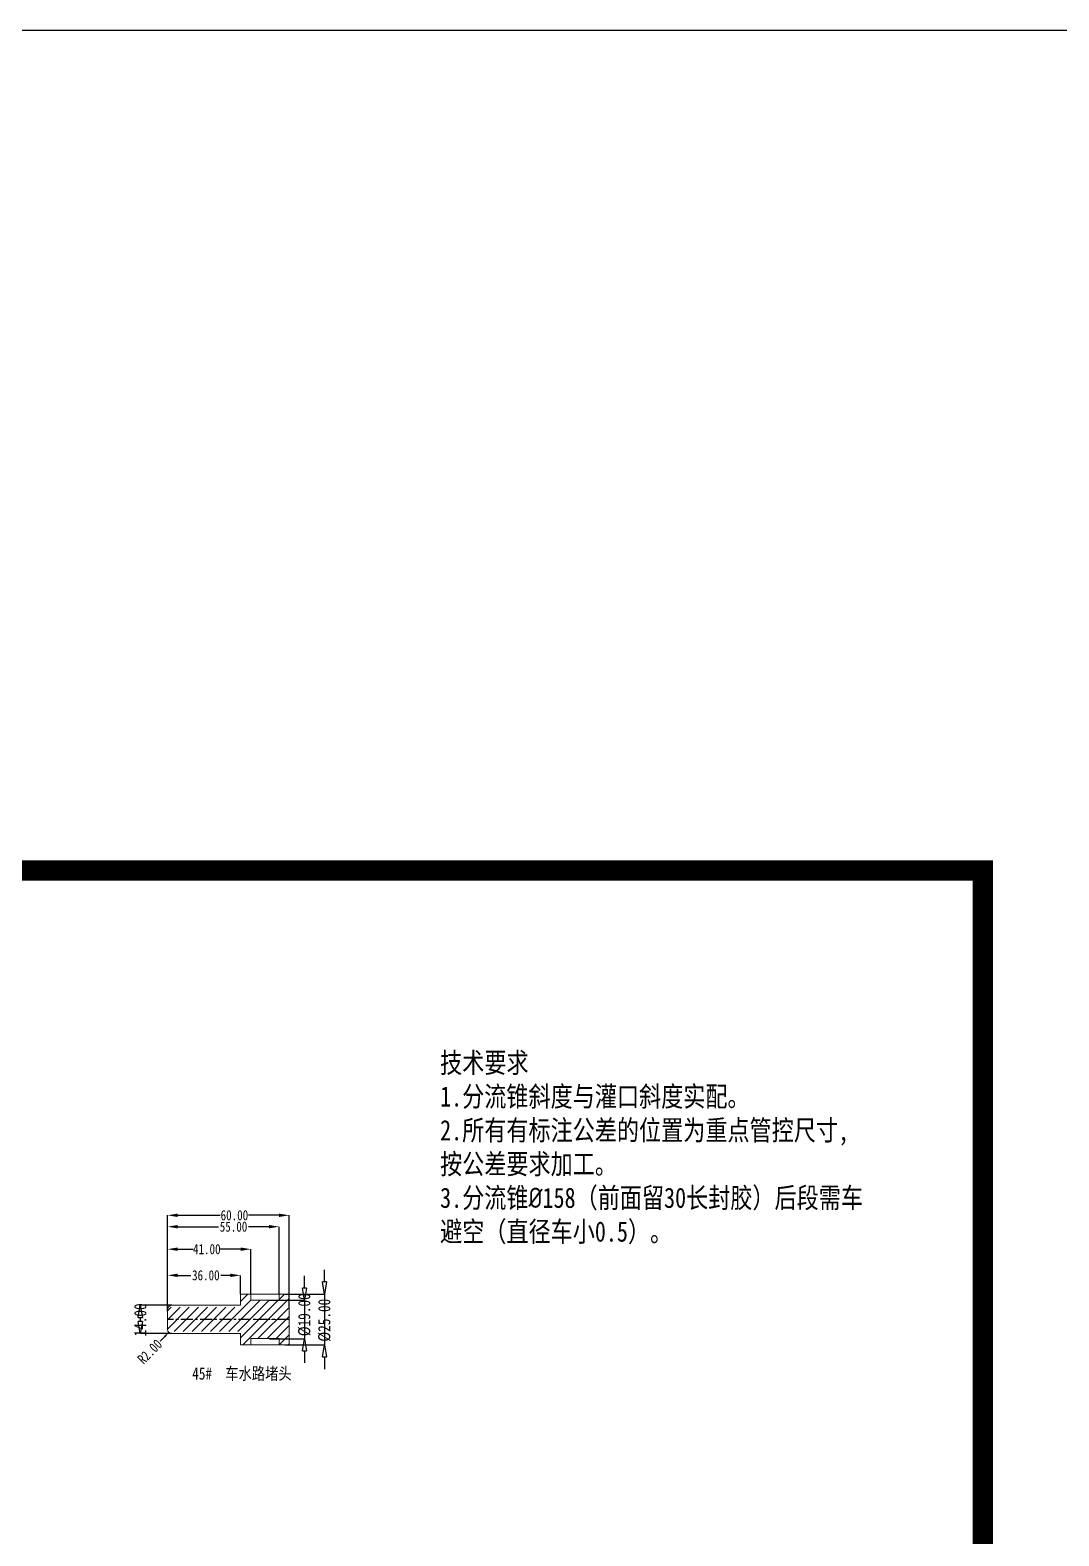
# Model space of a CAD drawing. Header units: millimetres. Extents: x -1265 to 1982, y -12197 to 1934.
# Drawn here: x 179 to 686, y 1190 to 1934 of the extents above; entities that cross this region are included whole.
import ezdxf

# ---------------------------------------------------------------- set-up
doc = ezdxf.new("R2010")
doc.units = ezdxf.units.MM
doc.header["$LTSCALE"] = 16.335
doc.header["$PDMODE"] = 3
doc.header["$PDSIZE"] = 0.3125
doc.linetypes.add('CENTER', pattern=[0.6, 0.375, -0.075, 0.075, -0.075])
doc.linetypes.add('HIDDENX2', pattern=[0.75, 0.5, -0.25])
doc.layers.get('0').update_dxf_attribs({"linetype": 'CONTINUOUS'})
doc.layers.get('Defpoints').update_dxf_attribs({"linetype": 'CONTINUOUS'})
doc.layers.add('虚线', color=6, linetype='HIDDENX2', lineweight=13)
doc.styles.get("Standard").update_dxf_attribs({"font": 'txt', "width": 0.8})
doc.dimstyles.get("Standard").update_dxf_attribs({"dimtxt": 0.15625, "dimasz": 0.1875, "dimexe": 0.125, "dimexo": 0.0625, "dimtad": 0, "dimtih": 1, "dimtoh": 1, "dimdsep": 46, "dimtxsty": 'Standard', "dimcen": 0.09, "dimadec": 0, "dimazin": 0, "dimtp": 0.01, "dimtm": 0.01, "dimtfac": 1, "dimtofl": 0, "dimtmove": 0, "dimatfit": 3, "dimfxl": 0, "dimtolj": 1, "dimarcsym": 0})
doc.dimstyles.new('STANDARD$0', dxfattribs={"dimscale": 2, "dimtxt": 3, "dimasz": 3, "dimexe": 1.25, "dimexo": 0.625, "dimgap": 0.5, "dimtad": 0, "dimdsep": 46, "dimlunit": 6, "dimtxsty": 'Standard', "dimblk": 'CLOSEDBLANK', "dimcen": 0, "dimclrt": 2, "dimazin": 2, "dimtfac": 2, "dimtmove": 1, "dimatfit": 3, "dimfxl": 0, "dimtolj": 1, "dimtzin": 0, "dimarcsym": 0})

# ---------------------------------------------------------------- blocks, each defined once
blk = doc.blocks.new('_ClosedBlank')
at = {"color": 0, "linetype": 'ByBlock', "lineweight": -2}
for p, q in [((-1, 0.17), (0, 0)), ((-1, 0.17), (-1, -0.17)), ((0, 0), (-1, -0.17))]:
    blk.add_line(p, q, dxfattribs=at)
blk = doc.blocks.new('*D394')
at = {"color": 6, "lineweight": -2}
for p, q in [((248.53, 1304.11), (233.06, 1304.11)), ((233.06, 1298.11), (233.06, 1296.11)), ((248.53, 1290.11), (233.06, 1290.11))]:
    blk.add_line(p, q, dxfattribs=at)
at = {"layer": 'Defpoints', "color": 0}
for p in [(248.53, 1304.11), (233.06, 1290.11), (248.53, 1290.11)]:
    blk.add_point(p, dxfattribs=at)
at = {"color": 6, "lineweight": -2, "xscale": 6, "yscale": 6, "zscale": 6}
for p, rotation in [((233.06, 1304.11), 90), ((233.06, 1290.11), 270)]:
    blk.add_blockref('_ClosedBlank', p, dxfattribs=dict(at, rotation=rotation))
at = {"color": 4, "insert": (233.06, 1296.88), "char_height": 6, "attachment_point": 5, "rotation": 90}
blk.add_mtext('\\A1;14.00', dxfattribs=at)
blk = doc.blocks.new('*D405')
at = {"color": 4, "lineweight": -2}
for p, q in [((246.53, 1302.11), (246.53, 1318.87)), ((251.53, 1318.87), (258.06, 1318.87)), ((277.53, 1318.87), (272.73, 1318.87)), ((282.53, 1309.61), (282.53, 1318.87))]:
    blk.add_line(p, q, dxfattribs=at)
at = {"color": 4}
for points in [[(251.53, 1319.7), (251.53, 1318.04), (246.53, 1318.87)], [(277.53, 1319.7), (277.53, 1318.04), (282.53, 1318.87)]]:
    blk.add_solid(points, dxfattribs=at)
at = {"layer": 'Defpoints', "color": 0}
for p in [(282.53, 1318.87), (282.53, 1309.61), (246.53, 1302.11)]:
    blk.add_point(p, dxfattribs=at)
at = {"color": 6, "insert": (265.39, 1318.87), "char_height": 5, "attachment_point": 5}
blk.add_mtext('\\A1;36.00', dxfattribs=at)
blk = doc.blocks.new('*D406')
at = {"color": 4, "lineweight": -2}
for p, q in [((246.53, 1301.11), (246.53, 1331.78)), ((251.53, 1331.78), (259.2, 1331.78)), ((282.53, 1331.78), (272.53, 1331.78)), ((287.53, 1309.61), (287.53, 1331.78))]:
    blk.add_line(p, q, dxfattribs=at)
at = {"color": 4}
for points in [[(251.53, 1332.61), (251.53, 1330.94), (246.53, 1331.78)], [(282.53, 1332.61), (282.53, 1330.94), (287.53, 1331.78)]]:
    blk.add_solid(points, dxfattribs=at)
at = {"layer": 'Defpoints', "color": 0}
for p in [(287.53, 1331.78), (287.53, 1309.61), (246.53, 1301.11)]:
    blk.add_point(p, dxfattribs=at)
at = {"color": 6, "insert": (265.86, 1331.78), "char_height": 5, "attachment_point": 5}
blk.add_mtext('\\A1;41.00', dxfattribs=at)
blk = doc.blocks.new('*D407')
at = {"color": 4, "lineweight": -2}
for p, q in [((246.53, 1301.11), (246.53, 1342.88)), ((251.53, 1342.88), (271.72, 1342.88)), ((296.53, 1342.88), (286.39, 1342.88)), ((301.53, 1309.61), (301.53, 1342.88))]:
    blk.add_line(p, q, dxfattribs=at)
at = {"color": 4}
for points in [[(251.53, 1343.72), (251.53, 1342.05), (246.53, 1342.88)], [(296.53, 1343.72), (296.53, 1342.05), (301.53, 1342.88)]]:
    blk.add_solid(points, dxfattribs=at)
at = {"layer": 'Defpoints', "color": 0}
for p in [(301.53, 1342.88), (301.53, 1309.61), (246.53, 1301.11)]:
    blk.add_point(p, dxfattribs=at)
at = {"color": 6, "insert": (279.06, 1342.88), "char_height": 5, "attachment_point": 5}
blk.add_mtext('\\A1;55.00', dxfattribs=at)
blk = doc.blocks.new('*D408')
at = {"color": 4, "lineweight": -2}
for p, q in [((246.53, 1301.11), (246.53, 1348.51)), ((251.53, 1348.51), (272.49, 1348.51)), ((301.53, 1348.51), (286.49, 1348.51)), ((306.53, 1303.39), (306.53, 1348.51))]:
    blk.add_line(p, q, dxfattribs=at)
at = {"color": 4}
for points in [[(251.53, 1349.34), (251.53, 1347.67), (246.53, 1348.51)], [(301.53, 1349.34), (301.53, 1347.67), (306.53, 1348.51)]]:
    blk.add_solid(points, dxfattribs=at)
at = {"layer": 'Defpoints', "color": 0}
for p in [(306.53, 1348.51), (246.53, 1301.11), (306.53, 1303.39)]:
    blk.add_point(p, dxfattribs=at)
at = {"color": 6, "insert": (279.49, 1348.51), "char_height": 5, "attachment_point": 5}
blk.add_mtext('\\A1;60.00', dxfattribs=at)
blk = doc.blocks.new('*D409')
at = {"color": 6, "lineweight": -2}
for p, q in [((314.06, 1312.61), (314.06, 1318.61)), ((296.88, 1306.61), (314.06, 1306.61)), ((314.06, 1306.61), (314.06, 1287.61)), ((296.88, 1287.61), (314.06, 1287.61)), ((314.06, 1281.61), (314.06, 1275.61))]:
    blk.add_line(p, q, dxfattribs=at)
at = {"layer": 'Defpoints', "color": 0}
for p in [(296.88, 1306.61), (296.88, 1287.61), (314.06, 1287.61)]:
    blk.add_point(p, dxfattribs=at)
at = {"color": 6, "lineweight": -2, "xscale": 6, "yscale": 6, "zscale": 6}
for p, rotation in [((314.06, 1306.61), 270), ((314.06, 1287.61), 90)]:
    blk.add_blockref('_ClosedBlank', p, dxfattribs=dict(at, rotation=rotation))
at = {"color": 4, "insert": (314.06, 1299.41), "char_height": 6, "attachment_point": 5, "rotation": 90}
blk.add_mtext('\\A1;%%c19.00', dxfattribs=at)
blk = doc.blocks.new('*D410')
at = {"color": 6, "lineweight": -2}
for p, q in [((323.94, 1315.61), (323.94, 1321.61)), ((304.59, 1309.61), (323.94, 1309.61)), ((323.94, 1309.61), (323.94, 1284.61)), ((304.59, 1284.61), (323.94, 1284.61)), ((323.94, 1278.61), (323.94, 1272.61))]:
    blk.add_line(p, q, dxfattribs=at)
at = {"layer": 'Defpoints', "color": 0}
for p in [(304.59, 1309.61), (304.59, 1284.61), (323.94, 1284.61)]:
    blk.add_point(p, dxfattribs=at)
at = {"color": 6, "lineweight": -2, "xscale": 6, "yscale": 6, "zscale": 6}
for p, rotation in [((323.94, 1309.61), 270), ((323.94, 1284.61), 90)]:
    blk.add_blockref('_ClosedBlank', p, dxfattribs=dict(at, rotation=rotation))
at = {"color": 4, "insert": (323.94, 1296.72), "char_height": 6, "attachment_point": 5, "rotation": 90}
blk.add_mtext('\\A1;%%c25.00', dxfattribs=at)
blk = doc.blocks.new('*D411')
at = {"color": 6, "lineweight": -2}
blk.add_line((242.9, 1286.43), (245.01, 1288.56), dxfattribs=at)
at = {"color": 6}
blk.add_solid([(244.65, 1288.92), (245.36, 1288.21), (247.12, 1290.69)], dxfattribs=at)
at = {"layer": 'Defpoints', "color": 0}
for p in [(247.12, 1290.69), (248.53, 1292.11)]:
    blk.add_point(p, dxfattribs=at)
at = {"color": 4, "insert": (237.73, 1281.22), "char_height": 5, "attachment_point": 5, "rotation": 45.25651}
blk.add_mtext('\\A1;R2.00', dxfattribs=at)

msp = doc.modelspace()

# ---------------------------------------------------------------- hatches: boundary and pattern name
h = msp.add_hatch()
h.set_pattern_fill('ANSI31', color=4, style=0)
h.set_pattern_definition([(45, (3048.1738, -3175.4623), (-2.245064, 2.245064), [])])
h.paths.add_polyline_path([(306.526, 1309.615), (301.527, 1309.615), (301.527, 1306.615), (287.527, 1306.615), (287.527, 1309.615), (282.527, 1309.615), (282.527, 1303.115), (248.527, 1303.115, 0.4142136), (246.527, 1301.115), (246.527, 1297.115), (306.526, 1297.115)])
h.paths.add_polyline_path([(306.526, 1297.115), (300.027, 1297.115), (300.027, 1297.115), (289.027, 1297.115), (289.027, 1297.115), (246.527, 1297.115), (246.527, 1293.115, 0.4142136), (248.527, 1291.115), (282.527, 1291.115), (282.527, 1284.615), (287.527, 1284.615), (287.527, 1287.615), (301.527, 1287.615), (301.527, 1284.615), (306.526, 1284.615)])

# ---------------------------------------------------------------- linework, layer by layer
at = {"color": 1, "linetype": 'CENTER', "ltscale": 0.970285}
msp.add_line((306.526, 1297.115), (246.527, 1297.115), dxfattribs=at)
msp.add_lwpolyline([(-1264.956, 1933.526), (1981.912, 1933.526), (1981.912, -12196.608), (-1264.956, -12196.608)], close=True)
at = {"const_width": 10}
msp.add_lwpolyline([(648.924, 702.221), (-319.734, 702.221), (-319.734, 1518.681), (648.924, 1518.681)], close=True, dxfattribs=at)
at = {"layer": '虚线', "ltscale": 10}
for p, q in [((282.527, 1309.615), (282.527, 1304.115)), ((306.526, 1309.615), (282.527, 1309.615)), ((287.527, 1309.615), (287.527, 1306.615)), ((301.527, 1309.615), (301.527, 1306.615)), ((306.526, 1309.615), (306.526, 1284.615)), ((246.527, 1292.115), (246.527, 1302.115)), ((282.527, 1304.115), (248.527, 1304.115)), ((301.527, 1306.615), (287.527, 1306.615)), ((282.527, 1290.115), (248.527, 1290.115)), ((282.527, 1284.615), (282.527, 1290.115)), ((287.527, 1284.615), (287.527, 1287.615)), ((301.527, 1287.615), (287.527, 1287.615)), ((301.527, 1284.615), (301.527, 1287.615)), ((306.526, 1284.615), (282.527, 1284.615))]:
    msp.add_line(p, q, dxfattribs=at)
at = {"layer": '虚线', "color": 1, "linetype": 'CENTER', "ltscale": 0.310989}
msp.add_line((289.027, 1297.115), (300.027, 1297.115), dxfattribs=at)
at = {"layer": '虚线', "ltscale": 10}
for centre, start, end in [((248.527, 1302.115), 90, 180), ((248.527, 1292.115), 180, 270)]:
    msp.add_arc(centre, 2, start, end, dxfattribs=at)

# ---------------------------------------------------------------- texts
at = {"attachment_point": 1}
for s, insert, char_height, width in [('{\\fSimSun|b0|i0|c134|p2;技术要求\\P1.分流锥斜度与灌口斜度实配。\\P2.所有有标注公差的位置为重点管控尺寸,按公差要求加工。\\P3.分流锥\\fISOCPEUR|b0|i0|c0|p34;%%C\\fSimSun|b0|i0|c134|p2;158（前面留30长封胶）后段需车避空（直径车小0.5）。}', (381.002, 1428.854), 10, 209.44801), ('{\\fSimSun|b0|i0|c134|p2;45#  车水路堵头}', (258.665, 1273.412), 6, 71.53055)]:
    msp.add_mtext(s, dxfattribs=dict(at, insert=insert, char_height=char_height, width=width))

# ---------------------------------------------------------------- dimensions: what is measured, and where the dimension line sits
for base, p1, p2, picture, middle in [((306.526, 1348.507), (246.527, 1301.115), (306.526, 1303.393), '*D408', (279.491, 1348.507)), ((301.527, 1342.883), (246.527, 1301.115), (301.527, 1309.615), '*D407', (279.056, 1342.883)), ((287.527, 1331.777), (246.527, 1301.115), (287.527, 1309.615), '*D406', (265.863, 1331.777)), ((282.527, 1318.869), (246.527, 1302.115), (282.527, 1309.615), '*D405', (265.395, 1318.869))]:
    dim = msp.add_linear_dim(base=base, p1=p1, p2=p2, dimstyle='STANDARD$0', override={"dimscale": 1, "dimtxt": 5, "dimasz": 5, "dimexe": 0, "dimexo": 0, "dimgap": 0, "dimtih": 1, "dimtoh": 1, "dimzin": 0, "dimlunit": 2, "dimclrd": 4, "dimclre": 4, "dimclrt": 6, "dimazin": 0, "dimtp": 0.01, "dimtm": 0.01, "dimtfac": 1, "dimtofl": 0, "dimtmove": 0, "dimfxl": 1.25})
    dim.commit()
    dim.dimension.update_dxf_attribs({"geometry": picture, "text_midpoint": middle, "dimtype": 160})
for base, p1, p2, picture, middle in [((314.061, 1287.615), (296.88, 1306.615), (296.88, 1287.615), '*D409', (314.061, 1299.409)), ((323.939, 1284.615), (304.589, 1309.615), (304.589, 1284.615), '*D410', (323.939, 1296.716))]:
    dim = msp.add_linear_dim(base=base, p1=p1, p2=p2, angle=90, text='%%c<>', dimstyle='STANDARD$0', override={"dimexe": 0, "dimexo": 0, "dimgap": 0, "dimzin": 0, "dimclrd": 6, "dimclre": 6, "dimclrt": 4})
    dim.commit()
    dim.dimension.update_dxf_attribs({"geometry": picture, "text_midpoint": middle, "dimtype": 160})
dim = msp.add_linear_dim(base=(233.06, 1290.115), p1=(248.527, 1304.115), p2=(248.527, 1290.115), angle=90, dimstyle='STANDARD$0', override={"dimexe": 0, "dimexo": 0, "dimgap": 0, "dimzin": 0, "dimclrd": 6, "dimclre": 6, "dimclrt": 4})
dim.commit()
dim.dimension.update_dxf_attribs({"geometry": '*D394', "text_midpoint": (233.06, 1296.884), "dimtype": 160})
dim = msp.add_radius_dim(center=(248.527, 1292.115), mpoint=(247.119, 1290.694), dimstyle='Standard', override={"dimtxt": 5, "dimasz": 3, "dimexe": 0, "dimexo": 0, "dimgap": 0, "dimtih": 0, "dimtoh": 0, "dimzin": 0, "dimcen": 0, "dimclrd": 6, "dimclre": 6, "dimclrt": 4, "dimadec": 2, "dimtp": 0, "dimtm": 0, "dimtzin": 0})
dim.commit()
dim.dimension.update_dxf_attribs({"geometry": '*D411', "text_midpoint": (237.733, 1281.224)})

doc.saveas('drawing.dxf')
